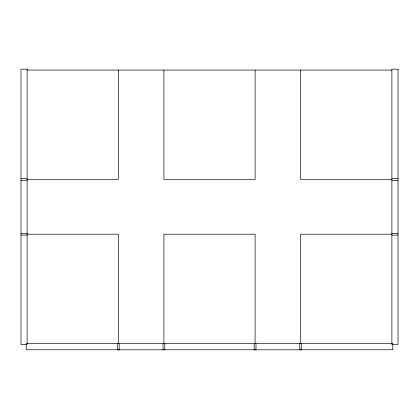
<?xml version="1.0" encoding="UTF-8"?>
<svg xmlns="http://www.w3.org/2000/svg" width="419" height="419" viewBox="0 0 419 419"><rect width="100%" height="100%" fill="white"/><g stroke="black" fill="none" stroke-linecap="round" stroke-linejoin="round"><path stroke-width="0.63" d="M27.115 70.067L391.885 70.067M20.95 178.604L27.115 178.604M391.885 178.604L398.05 178.604M27.115 179.494L118.31 179.494L118.31 70.067M391.885 179.494L300.69 179.494L300.69 70.067M20.976 180.38L27.115 180.38M391.885 180.38L398.024 180.38M20.976 233.325L27.115 233.325M391.885 233.325L398.024 233.325M27.115 234.211L118.31 234.211L118.31 343.643M391.885 234.211L300.69 234.211L300.69 343.643M20.95 235.101L27.115 235.101M391.885 235.101L398.05 235.101M301.58 343.643L301.58 349.818L254.202 349.818L254.202 343.643M299.805 343.643L299.805 349.786L392.771 349.786L392.771 343.643L26.229 343.643L26.229 349.786L119.195 349.786L119.195 343.643M255.983 343.643L255.983 349.786L163.017 349.786L163.017 343.643M255.098 70.067L255.098 179.494L163.902 179.494L163.902 70.067M255.098 343.643L255.098 234.211L163.902 234.211L163.902 343.643M164.798 343.643L164.798 349.818L117.42 349.818L117.42 343.643M27.115 69.182L20.976 69.182L20.976 344.528L27.115 344.528L27.115 69.182M398.024 69.182L391.885 69.182L391.885 344.528L398.024 344.528L398.024 69.182"/></g></svg>
